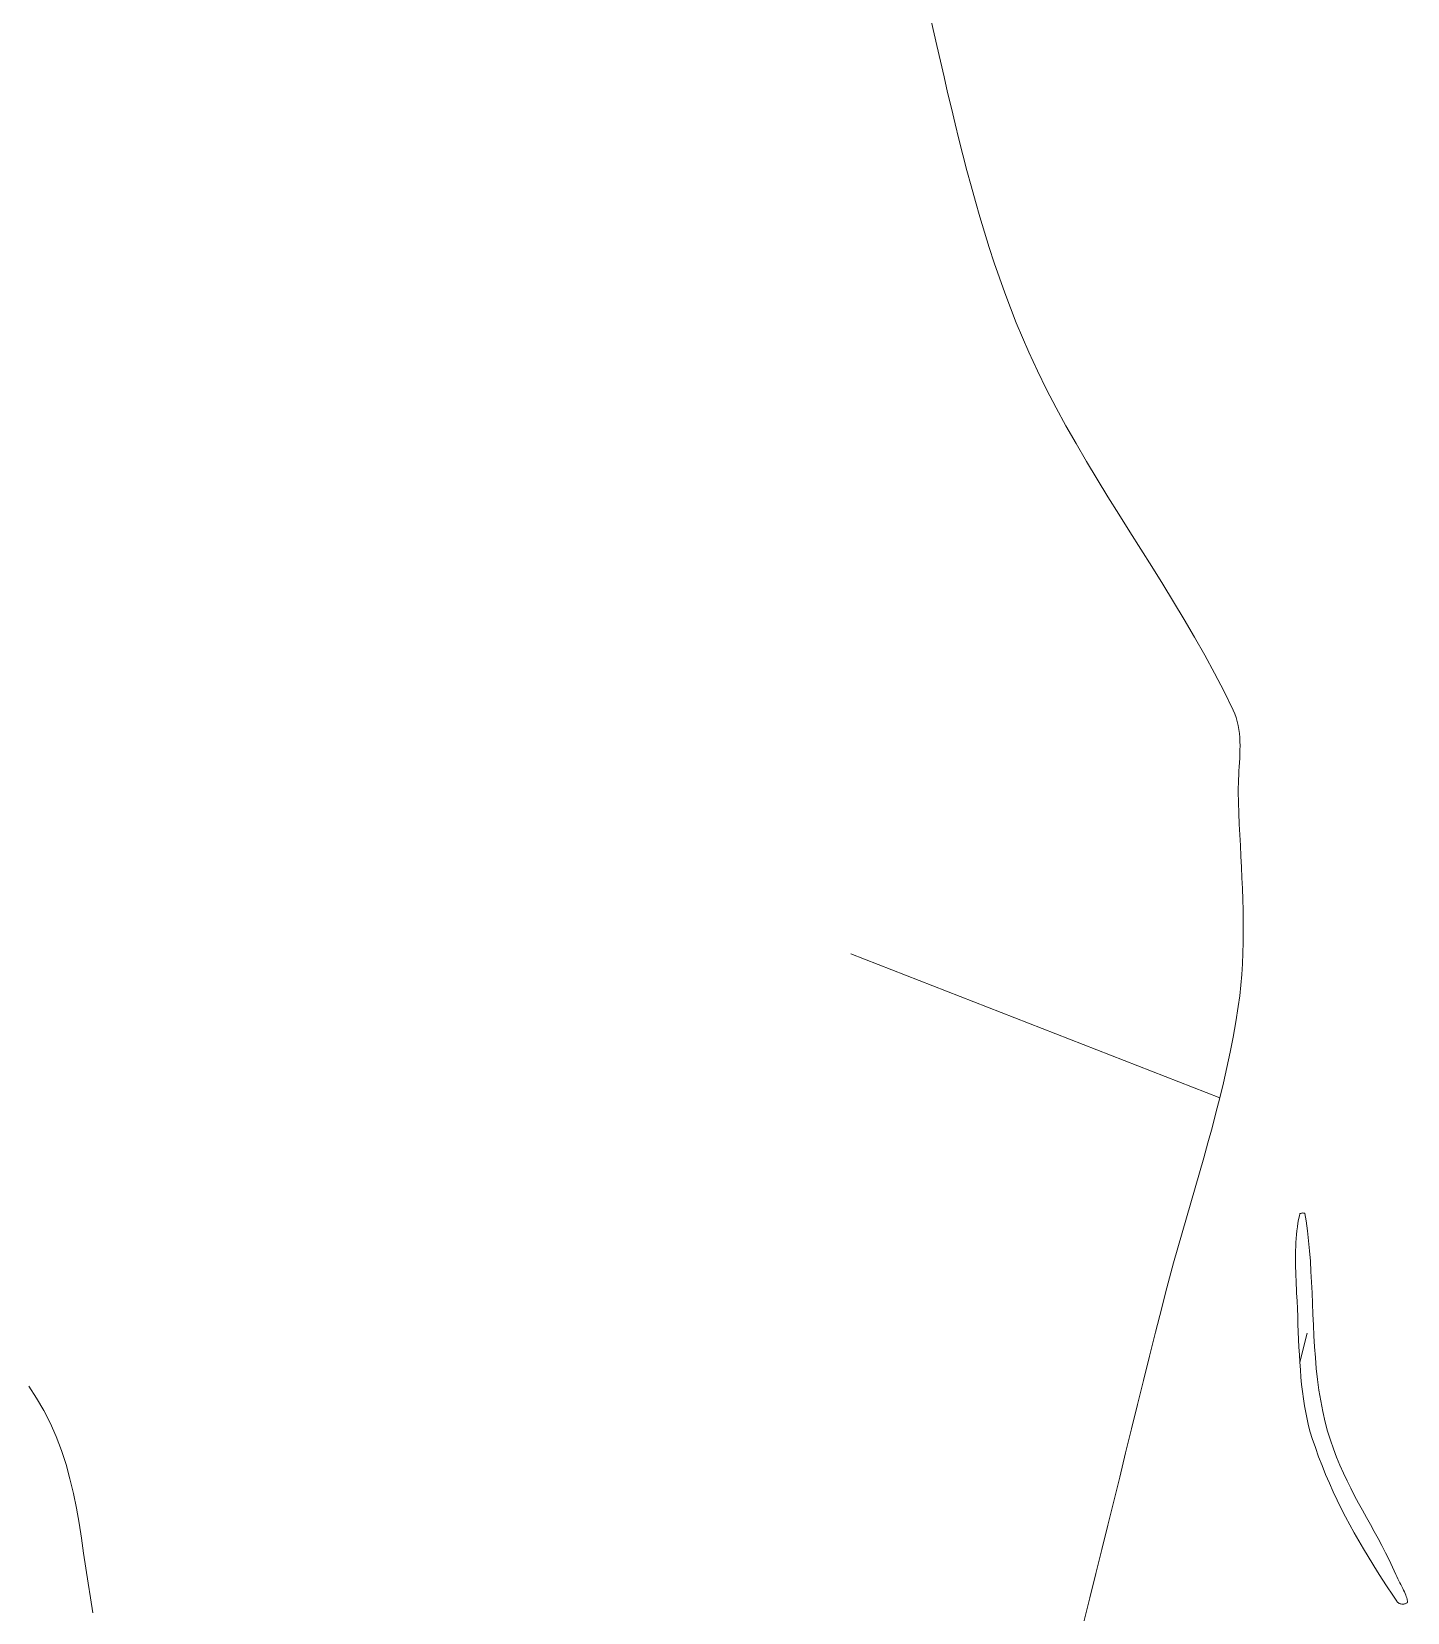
# Model space of a CAD drawing. Header units: inches. Extents: x -12 to 23, y -13.2 to 21.7.
# Drawn here: x 7.799 to 12.124, y -1.037 to 3.932 of the extents above; entities that cross this region are included whole.
import ezdxf

# ---------------------------------------------------------------- set-up
doc = ezdxf.new("R2010")
doc.units = ezdxf.units.IN
doc.header["$MEASUREMENT"] = 0
doc.layers.get('0').update_dxf_attribs({"lineweight": 0})

msp = doc.modelspace()

# ---------------------------------------------------------------- linework, layer by layer
at = {"color": 30, "linetype": 'Continuous', "lineweight": 0, "true_color": 0xff7e00}
for p, q in [((11.5344, 0.5809), (10.3749, 1.0332)), ((11.7859, -0.2507), (11.8088, -0.1593))]:
    msp.add_line(p, q, dxfattribs=at)
at = {"color": 7, "linetype": 'Continuous', "lineweight": 0}
for p, q in [((11.7844, 0.2093), (11.782, 0.1981)), ((11.7861, 0.2163), (11.7844, 0.2093)), ((11.7872, 0.2169), (11.7861, 0.2163)), ((11.7888, 0.2176), (11.7872, 0.2169)), ((11.7907, 0.2182), (11.7888, 0.2176)), ((11.7928, 0.2186), (11.7907, 0.2182)), ((11.795, 0.2188), (11.7928, 0.2186)), ((11.7971, 0.2187), (11.795, 0.2188)), ((11.7991, 0.2183), (11.7971, 0.2187)), ((11.8009, 0.2178), (11.7991, 0.2183)), ((11.8014, 0.2176), (11.8009, 0.2178)), ((11.8055, 0.1938), (11.8014, 0.2176)), ((11.7753, 0.1509), (11.7743, 0.1385)), ((11.7766, 0.163), (11.7753, 0.1509)), ((11.7781, 0.175), (11.7766, 0.163)), ((11.7799, 0.1867), (11.7781, 0.175)), ((11.782, 0.1981), (11.7799, 0.1867)), ((11.8098, 0.1628), (11.8055, 0.1938)), ((11.8135, 0.1314), (11.8098, 0.1628)), ((11.7725, 0.1004), (11.7723, 0.0873)), ((11.7729, 0.1133), (11.7725, 0.1004)), ((11.7735, 0.126), (11.7729, 0.1133)), ((11.7743, 0.1385), (11.7735, 0.126)), ((11.8165, 0.0994), (11.8135, 0.1314)), ((11.819, 0.0671), (11.8165, 0.0994)), ((11.7723, 0.0873), (11.7722, 0.0742)), ((11.7722, 0.0742), (11.7723, 0.0609)), ((11.7723, 0.0609), (11.7726, 0.0476)), ((11.821, 0.0343), (11.819, 0.0671)), ((11.7726, 0.0476), (11.7729, 0.0341)), ((11.7729, 0.0341), (11.7734, 0.0206)), ((11.7734, 0.0206), (11.774, 0.0071)), ((11.774, 0.0071), (11.7746, -0.0064)), ((11.8228, 0.0012), (11.821, 0.0343)), ((11.8243, -0.0322), (11.8228, 0.0012)), ((11.7746, -0.0064), (11.7752, -0.02)), ((11.7752, -0.02), (11.7759, -0.0337)), ((11.7759, -0.0337), (11.7771, -0.0578)), ((11.8257, -0.0658), (11.8243, -0.0322)), ((11.7771, -0.0578), (11.7782, -0.0822)), ((11.7782, -0.0822), (11.7792, -0.1065)), ((11.8271, -0.0996), (11.8257, -0.0658)), ((11.7792, -0.1065), (11.7801, -0.1308)), ((11.7801, -0.1308), (11.7811, -0.155)), ((11.8286, -0.1336), (11.8271, -0.0996)), ((11.8303, -0.1677), (11.8286, -0.1336)), ((11.7811, -0.155), (11.7821, -0.1792)), ((11.7821, -0.1792), (11.7832, -0.2032)), ((11.8323, -0.2019), (11.8303, -0.1677)), ((11.7832, -0.2032), (11.7845, -0.2271)), ((11.7845, -0.2271), (11.7859, -0.2507)), ((11.8348, -0.236), (11.8323, -0.2019)), ((11.8378, -0.2702), (11.8348, -0.236)), ((11.7859, -0.2507), (11.7876, -0.2742)), ((11.7876, -0.2742), (11.7895, -0.2974)), ((11.7895, -0.2974), (11.7917, -0.3203)), ((11.8415, -0.3043), (11.8378, -0.2702)), ((11.7917, -0.3203), (11.7943, -0.3429)), ((11.7943, -0.3429), (11.7973, -0.3652)), ((11.846, -0.3382), (11.8415, -0.3043)), ((11.8515, -0.372), (11.846, -0.3382)), ((11.7973, -0.3652), (11.8006, -0.387)), ((11.8006, -0.387), (11.8044, -0.4085)), ((11.858, -0.4055), (11.8515, -0.372)), ((11.8044, -0.4085), (11.8087, -0.4295)), ((11.8087, -0.4295), (11.8136, -0.4501)), ((11.8656, -0.4387), (11.858, -0.4055)), ((11.8734, -0.4675), (11.8656, -0.4387)), ((11.8136, -0.4501), (11.8189, -0.4702)), ((11.8189, -0.4702), (11.825, -0.49)), ((11.825, -0.49), (11.8347, -0.5188)), ((11.882, -0.4954), (11.8734, -0.4675)), ((11.8914, -0.5224), (11.882, -0.4954)), ((11.8347, -0.5188), (11.845, -0.5473)), ((11.9014, -0.5486), (11.8914, -0.5224)), ((11.845, -0.5473), (11.8557, -0.5755)), ((11.8557, -0.5755), (11.867, -0.6032)), ((11.912, -0.5741), (11.9014, -0.5486)), ((11.923, -0.5989), (11.912, -0.5741)), ((11.867, -0.6032), (11.8787, -0.6305)), ((11.8787, -0.6305), (11.8909, -0.6574)), ((11.9345, -0.6231), (11.923, -0.5989)), ((11.9463, -0.6468), (11.9345, -0.6231)), ((11.8909, -0.6574), (11.9034, -0.684)), ((11.9034, -0.684), (11.9163, -0.7102)), ((11.9583, -0.6701), (11.9463, -0.6468)), ((11.9706, -0.693), (11.9583, -0.6701)), ((11.9829, -0.7157), (11.9706, -0.693)), ((11.9163, -0.7102), (11.9296, -0.7361)), ((11.9296, -0.7361), (11.9432, -0.7616)), ((11.9953, -0.7381), (11.9829, -0.7157)), ((12.0077, -0.7604), (11.9953, -0.7381)), ((11.9432, -0.7616), (11.9571, -0.7869)), ((11.9571, -0.7869), (11.9712, -0.8118)), ((12.0199, -0.7826), (12.0077, -0.7604)), ((12.032, -0.8047), (12.0199, -0.7826)), ((11.9712, -0.8118), (11.9857, -0.8365)), ((11.9857, -0.8365), (12.0003, -0.861)), ((12.0439, -0.8269), (12.032, -0.8047)), ((12.0555, -0.8492), (12.0439, -0.8269)), ((12.0003, -0.861), (12.0151, -0.8851)), ((12.0151, -0.8851), (12.0301, -0.9091)), ((12.0667, -0.8717), (12.0555, -0.8492)), ((12.0774, -0.8944), (12.0667, -0.8717)), ((12.088, -0.9179), (12.0774, -0.8944)), ((12.0301, -0.9091), (12.0452, -0.9328)), ((12.0452, -0.9328), (12.0605, -0.9563)), ((12.0908, -0.9242), (12.088, -0.9179)), ((12.0939, -0.9308), (12.0908, -0.9242)), ((12.0971, -0.9372), (12.0939, -0.9308)), ((12.1003, -0.9434), (12.0971, -0.9372)), ((12.1034, -0.9495), (12.1003, -0.9434)), ((12.0605, -0.9563), (12.0758, -0.9797)), ((12.0758, -0.9797), (12.0907, -1.002)), ((12.1065, -0.9555), (12.1034, -0.9495)), ((12.1094, -0.9613), (12.1065, -0.9555)), ((12.1122, -0.967), (12.1094, -0.9613)), ((12.1147, -0.9725), (12.1122, -0.967)), ((12.117, -0.9777), (12.1147, -0.9725)), ((12.119, -0.9827), (12.117, -0.9777)), ((12.1207, -0.9873), (12.119, -0.9827)), ((12.122, -0.9915), (12.1207, -0.9873)), ((12.123, -0.9952), (12.122, -0.9915)), ((12.0907, -1.002), (12.0918, -1.0036)), ((12.0918, -1.0036), (12.0929, -1.0047)), ((12.0929, -1.0047), (12.0944, -1.0059)), ((12.0944, -1.0059), (12.0964, -1.0072)), ((12.0964, -1.0072), (12.0986, -1.0084)), ((12.0986, -1.0084), (12.1012, -1.0094)), ((12.1012, -1.0094), (12.1039, -1.0101)), ((12.1039, -1.0101), (12.1067, -1.0106)), ((12.1067, -1.0106), (12.1096, -1.0108)), ((12.1096, -1.0108), (12.1124, -1.0107)), ((12.1124, -1.0107), (12.1151, -1.0103)), ((12.1151, -1.0103), (12.1176, -1.0096)), ((12.1176, -1.0096), (12.1197, -1.0087)), ((12.1197, -1.0087), (12.1215, -1.0078)), ((12.1215, -1.0078), (12.1229, -1.0068)), ((12.1229, -1.0068), (12.1237, -1.006)), ((12.1236, -0.9984), (12.123, -0.9952)), ((12.124, -1.0009), (12.1236, -0.9984)), ((12.1237, -1.006), (12.1239, -1.0058)), ((12.1239, -1.0055), (12.1241, -1.0042)), ((12.1239, -1.0058), (12.1239, -1.0055)), ((12.1241, -1.0028), (12.124, -1.0009)), ((12.1241, -1.0042), (12.1241, -1.0028))]:
    msp.add_line(p, q, dxfattribs=at)
for points in [[(11.1072, -1.0668), (11.1259, -0.9909), (11.1447, -0.9149), (11.1635, -0.839), (11.1822, -0.7631), (11.2009, -0.6871), (11.2197, -0.6112), (11.2384, -0.5352), (11.2572, -0.4593), (11.276, -0.3834), (11.2948, -0.3074), (11.3137, -0.2315), (11.3326, -0.1556), (11.3516, -0.0798), (11.3637, -0.0324), (11.3763, 0.0149), (11.3893, 0.0621), (11.4025, 0.1093), (11.416, 0.1564), (11.4296, 0.2035), (11.4432, 0.2506), (11.4569, 0.2976), (11.4705, 0.3447), (11.4839, 0.3918), (11.497, 0.439), (11.5099, 0.4862), (11.5224, 0.5335), (11.5344, 0.5809), (11.5459, 0.6284), (11.5567, 0.6761), (11.5669, 0.7238), (11.5763, 0.7717), (11.5849, 0.8198), (11.5926, 0.8681), (11.5971, 0.9015), (11.6007, 0.935), (11.6035, 0.9685), (11.6056, 1.0021), (11.6071, 1.0358), (11.6079, 1.0695), (11.6082, 1.1032), (11.608, 1.137), (11.6074, 1.1708), (11.6064, 1.2046), (11.6052, 1.2384), (11.6038, 1.2723), (11.6022, 1.3061), (11.6005, 1.34), (11.5989, 1.3738), (11.5972, 1.4077), (11.5957, 1.4415), (11.5944, 1.4753), (11.5933, 1.5091), (11.5926, 1.5429), (11.5925, 1.5558), (11.5928, 1.5688), (11.5932, 1.5819), (11.5939, 1.5951), (11.5946, 1.6083), (11.5954, 1.6216), (11.5962, 1.6348), (11.5969, 1.6481), (11.5975, 1.6613), (11.5978, 1.6745), (11.5979, 1.6876), (11.5977, 1.7007), (11.5971, 1.7136), (11.596, 1.7264), (11.5944, 1.7391), (11.5922, 1.7517), (11.5894, 1.764), (11.5859, 1.7762), (11.5816, 1.7882), (11.5765, 1.7999), (11.548, 1.858), (11.5181, 1.9154), (11.4872, 1.9723), (11.4552, 2.0287), (11.4225, 2.0846), (11.389, 2.1402), (11.3551, 2.1955), (11.3207, 2.2506), (11.2861, 2.3055), (11.2515, 2.3605), (11.2169, 2.4155), (11.1826, 2.4705), (11.1486, 2.5258), (11.1152, 2.5814), (11.0824, 2.6372), (11.0504, 2.6935), (11.0195, 2.7503), (10.9896, 2.8077), (10.961, 2.8657), (10.9339, 2.9245), (10.9138, 2.9706), (10.8946, 3.0171), (10.8762, 3.0639), (10.8585, 3.111), (10.8416, 3.1584), (10.8253, 3.206), (10.8097, 3.2539), (10.7946, 3.302), (10.7801, 3.3502), (10.7661, 3.3987), (10.7526, 3.4473), (10.7395, 3.4961), (10.7267, 3.5449), (10.7143, 3.5939), (10.7022, 3.6429), (10.6904, 3.692), (10.6788, 3.7411), (10.6673, 3.7902), (10.656, 3.8393), (10.6447, 3.8884), (10.628, 3.9625)], [(7.7902, -0.3261), (7.8144, -0.3633), (7.8369, -0.4017), (7.8574, -0.4412), (7.8764, -0.4839), (7.8929, -0.5276), (7.9072, -0.572), (7.9196, -0.6172), (7.9303, -0.663), (7.9397, -0.7093), (7.948, -0.756), (7.9555, -0.803), (7.9625, -0.8501), (7.9694, -0.8973), (7.9763, -0.9445), (7.9836, -0.9915), (7.9916, -1.0383)]]:
    msp.add_lwpolyline(points, dxfattribs=at)

doc.saveas('drawing.dxf')
